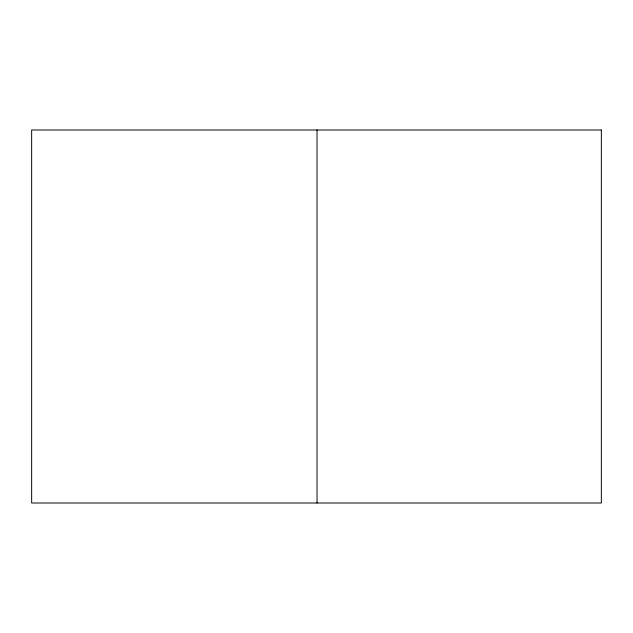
<?xml version="1.0" encoding="UTF-8"?>
<svg xmlns="http://www.w3.org/2000/svg" width="633" height="633" viewBox="0 0 633 633"><rect width="100%" height="100%" fill="white"/><g stroke="black" fill="none" stroke-linecap="round" stroke-linejoin="round"><path stroke-width="0.95" d="M317.03 129.994L317.03 503.006M601.35 129.994L31.65 129.994L31.65 503.006L601.35 503.006L601.35 129.994"/></g></svg>
